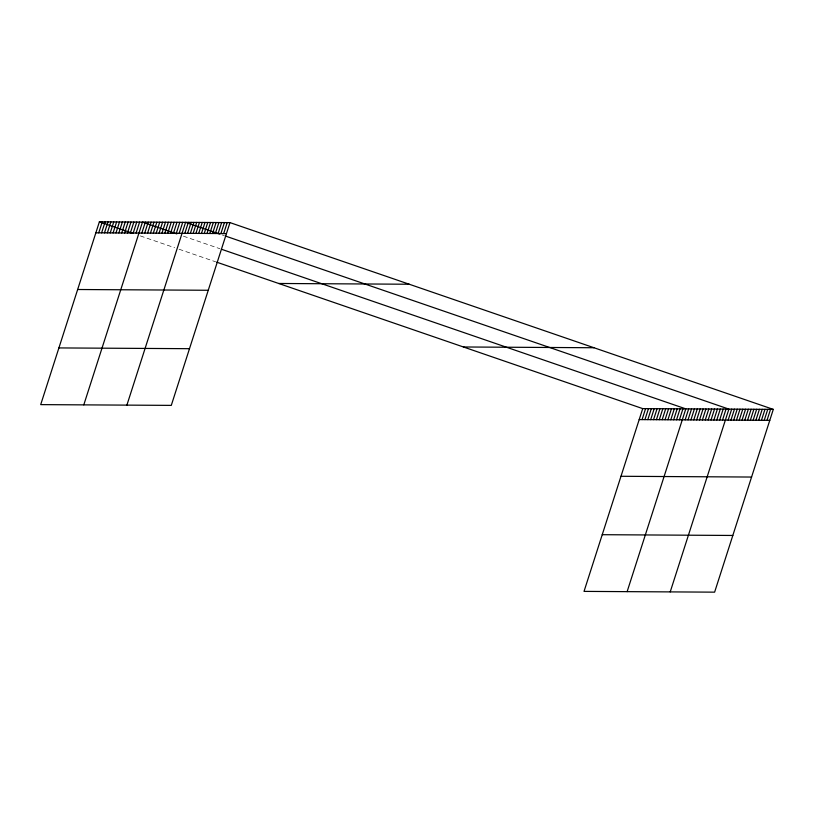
<?xml version="1.0" encoding="UTF-8"?>
<svg xmlns="http://www.w3.org/2000/svg" width="814" height="814" viewBox="0 0 814 814"><rect width="100%" height="100%" fill="white"/><g stroke="black" fill="none" stroke-linecap="round" stroke-linejoin="round"><path stroke-width="0.61" stroke-dasharray="4.07 3.05" d="M222.1 234.9L224.308 235.663M183.425 236.172L219.953 248.728M140.334 235.918L174.644 247.71M179.07 249.237L215.598 261.793"/><path stroke-width="1.22" d="M229.975 222.609L99.379 221.846L40.7 404.619L171.286 405.382L229.975 222.609L773.3 409.381L714.621 592.154L584.025 591.391L642.714 408.618L773.3 409.381M98.738 232.824L102.259 221.856M101.608 232.845L105.128 221.876M104.477 232.865L107.997 221.896M107.356 232.875L110.877 221.907M110.226 232.896L113.746 221.927M113.095 232.916L116.626 221.937M115.975 232.926L119.495 221.957M118.844 232.946L122.365 221.978M121.713 232.967L125.244 221.988M124.593 232.977L128.113 222.008M127.462 232.997L130.983 222.029M130.342 233.008L133.862 222.039M133.211 233.028L136.732 222.059M136.08 233.048L139.601 222.08M83.791 404.873L142.481 222.09L176.791 233.883M141.829 233.079L145.35 222.11M144.699 233.099L148.219 222.13M147.578 233.109L151.099 222.141M150.448 233.13L153.968 222.161M153.317 233.15L156.837 222.181M156.196 233.16L159.717 222.191M159.066 233.18L162.586 222.212M161.935 233.201L165.466 222.222M164.815 233.211L168.335 222.242M167.684 233.231L171.205 222.263M170.553 233.252L174.084 222.273M173.433 233.262L176.953 222.293M176.302 233.282L179.823 222.314M179.172 233.303L182.702 222.324M126.892 405.128L185.572 222.344L219.882 234.137M184.829 233.333L188.349 222.364M187.596 233.343L191.117 222.375M190.374 233.364L193.895 222.395M193.152 233.384L196.673 222.405M195.92 233.394L199.45 222.425M198.697 233.415L202.218 222.446M201.475 233.425L204.996 222.456M204.253 233.445L207.774 222.476M207.021 233.465L210.541 222.487M209.798 233.476L213.319 222.507M212.576 233.496L216.097 222.527M215.354 233.506L218.874 222.537M218.121 233.526L221.642 222.558M220.899 233.537L224.42 222.568M223.677 233.557L227.198 222.588M642.063 419.607L645.583 408.638M644.932 419.617L648.463 408.648M647.812 419.637L651.332 408.669M650.681 419.658L654.202 408.689M653.55 419.668L657.081 408.699M656.43 419.688L659.951 408.72M659.299 419.709L662.82 408.74M662.179 419.719L665.699 408.75M665.048 419.739L668.569 408.77M667.918 419.759L671.438 408.781M670.797 419.77L674.318 408.801M673.666 419.79L677.187 408.821M676.536 419.81L680.056 408.832M679.415 419.821L682.936 408.852M627.126 591.646L685.805 408.872L222.161 249.491M685.154 419.861L688.675 408.882M688.034 419.871L691.554 408.903M690.903 419.892L694.423 408.923M693.772 419.902L697.303 408.933M696.652 419.922L700.172 408.954M699.521 419.943L703.042 408.974M702.39 419.953L705.921 408.984M705.27 419.973L708.791 409.004M708.139 419.993L711.66 409.025M711.009 420.004L714.539 409.035M713.888 420.024L717.409 409.055M716.758 420.044L720.278 409.076M719.637 420.055L723.158 409.086M722.506 420.075L726.027 409.106M670.217 591.9L728.896 409.116L225.417 236.04M728.154 420.105L731.674 409.137M730.931 420.126L734.452 409.157M733.699 420.136L737.23 409.167M736.477 420.156L739.997 409.188M739.254 420.177L742.775 409.198M742.032 420.187L745.553 409.218M744.8 420.207L748.32 409.239M747.578 420.217L751.098 409.249M750.355 420.238L753.876 409.269M753.123 420.258L756.654 409.279M755.901 420.268L759.421 409.3M758.679 420.289L762.199 409.32M761.456 420.299L764.977 409.33M764.224 420.319L767.755 409.35M767.002 420.339L770.522 409.361M95.859 232.814L226.445 233.577M278.683 283.476L409.269 284.239M77.656 289.509L208.242 290.272M463.41 346.978L594.006 347.741M58.903 347.924L189.489 348.687M639.194 419.586L769.779 420.35M620.99 476.282L751.576 477.045M602.228 534.696L732.824 535.459M99.379 221.846L132.59 233.252M216.707 262.169L642.714 408.618"/></g></svg>
